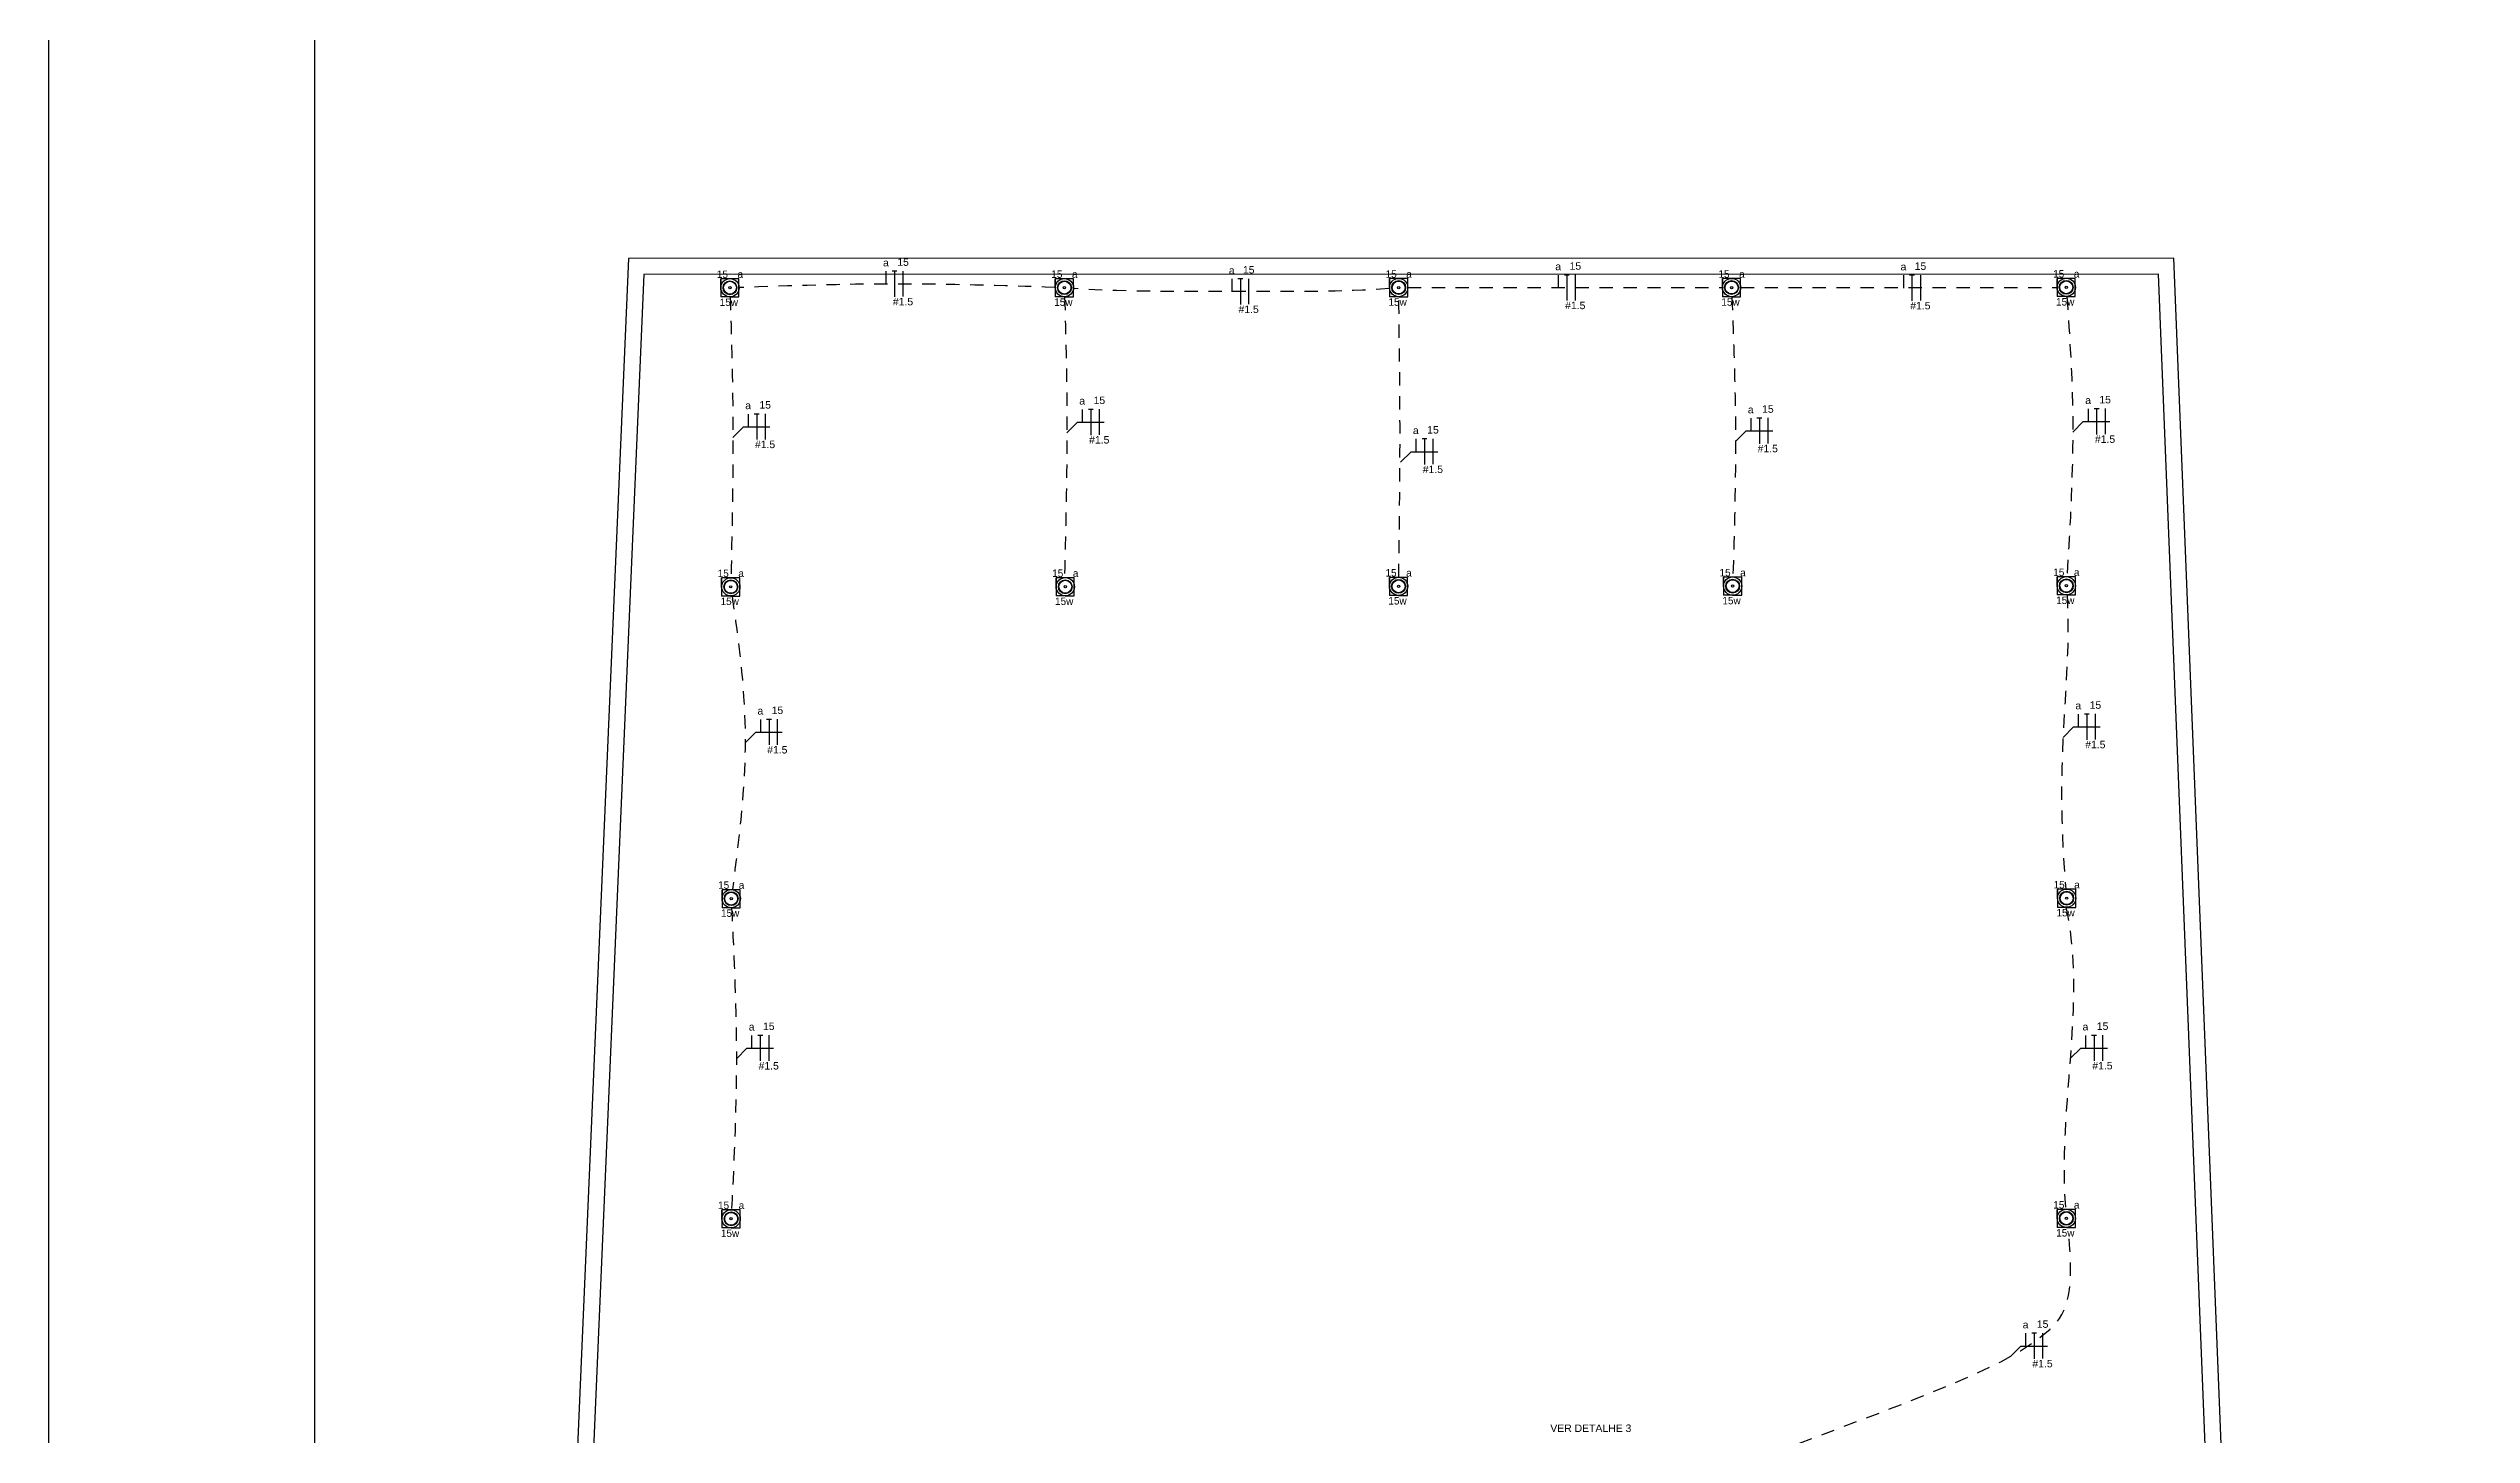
# Model space of a CAD drawing. Header units: metres. Extents: x 134.3 to 218.4, y -41.5 to 17.9.
# Drawn here: x 134.33 to 157.08, y -8.09 to 4.93 of the extents above; entities that cross this region are included whole.
import ezdxf
from ezdxf.enums import TextEntityAlignment as Align

# ---------------------------------------------------------------- set-up
doc = ezdxf.new("R2010")
doc.units = ezdxf.units.M
doc.header["$MEASUREMENT"] = 0
doc.linetypes.add('HIDDEN2', pattern=[0.1875, 0.125, -0.0625])
for name, color, linetype in [('A-ALVENARIA', 252, 'Continuous'), ('A-TEXTO', 7, 'Continuous'), ('DIAGRAMA UNIFILAR', 6, 'Continuous'), ('ELETRICA', 2, 'Continuous'), ('ELETRODUTO', 4, 'Continuous'), ('FORMATO', 7, 'Continuous')]:
    doc.layers.add(name, color=color, linetype=linetype)
doc.styles.add('T1', font='arial.ttf')

# ---------------------------------------------------------------- blocks, each defined once
blk = doc.blocks.new('SPOT BALIZADOR')
at = {"layer": 'ELETRICA'}
for p, q in [((0.085, 0.17), (-0.086, 0.17)), ((-0.086, 0.086), (-0.086, 0.17)), ((-0.086, 0.17), (-0.086, 0)), ((0.01, 0), (-0.086, 0)), ((0, 0), (0.085, 0)), ((0.085, 0), (0.085, 0.17))]:
    blk.add_line(p, q, dxfattribs=at)
for radius in [0.0857, 0.0651, 0.0605, 0.0106]:
    blk.add_circle((0, 0.086), radius, dxfattribs=at)
blk.add_attdef('RETORNO', text='', height=0.07).set_placement((0.123, 0.178), align=Align.RIGHT)
blk.add_attdef('CIRCUITO', (-0.123, 0.178), '', height=0.07)
blk.add_attdef('POTENCIA', text='', height=0.07).set_placement((-0.01, -0.085), align=Align.CENTER)
blk = doc.blocks.new('APOIO PEQUENO UNIFILAR')
at = {"layer": 'DIAGRAMA UNIFILAR'}
for p, q in [((0, 0), (0.099, 0.099)), ((0.099, 0.099), (0.349, 0.099))]:
    blk.add_line(p, q, dxfattribs=at)
blk = doc.blocks.new('RETORNO LAMPADA')
at = {"layer": 'DIAGRAMA UNIFILAR'}
blk.add_line((0, 0.12), (0, 0), dxfattribs=at)
at = {"layer": 'DIAGRAMA UNIFILAR', "style": 'T1'}
blk.add_attdef('RETORNO', text='', height=0.07, dxfattribs=at).set_placement((0, 0.166), align=Align.CENTER)
blk = doc.blocks.new('CONDUTOR TERRA')
at = {"layer": 'DIAGRAMA UNIFILAR'}
for p, q in [((0.0225, 0.12), (-0.0225, 0.12)), ((0, 0.12), (0, 0)), ((0, 0), (0, -0.12))]:
    blk.add_line(p, q, dxfattribs=at)
blk = doc.blocks.new('FASE CIRCUITO')
blk.add_line((-0.001, 0.122), (-0.001, -0.118))
at = {"style": 'T1'}
blk.add_attdef('SEÇÃO', text='', height=0.07, dxfattribs=at).set_placement((-0.001, -0.2), align=Align.CENTER)
at = {"layer": 'DIAGRAMA UNIFILAR', "style": 'T1'}
blk.add_attdef('CIRCUITO', text='', height=0.07, dxfattribs=at).set_placement((0, 0.171), align=Align.CENTER)
blk = doc.blocks.new('FOLHA A1')
at = {"layer": 'FORMATO', "color": 2}
blk.add_lwpolyline([(-841, 594), (-841, 0), (0, 0), (0, 594)], close=True, dxfattribs=at)
at = {"layer": 'FORMATO', "color": 6}
blk.add_lwpolyline([(-816, 10), (-10, 10), (-10, 584), (-816, 584)], close=True, dxfattribs=at)

msp = doc.modelspace()

# ---------------------------------------------------------------- linework, layer by layer
at = {"layer": 'A-ALVENARIA'}
for p, q in [((154.286, 2.961, 0.284), (139.772, 2.957, 0.284)), ((155.279, -22.015, 0.284), (154.286, 2.961, 0.284)), ((139.772, 2.957, 0.284), (138.76, -20.715, 0.284))]:
    msp.add_line(p, q, dxfattribs=at)
at = {"layer": 'A-ALVENARIA', "elevation": 0.284}
msp.add_lwpolyline([(154.91, -16.515), (154.142, 2.811), (139.916, 2.807), (138.917, -20.565)], dxfattribs=at)
at = {"layer": 'ELETRODUTO', "linetype": 'HIDDEN2'}
for points, knots in [([(140.728, 2.597, 0.284), (140.739, 2.241, 0.284), (140.764, 1.362, 0.284), (140.747, 0.483, 0.284), (140.736, -0.042, 0.284)], [0.085681, 0.085681, 0.085681, 0.085681, 1.151313, 2.724162, 2.724162, 2.724162, 2.724162]), ([(143.781, 2.686, 0.284), (143.278, 2.703, 0.284), (142.288, 2.734, 0.284), (141.298, 2.702, 0.284), (140.811, 2.685, 0.284)], [0.086044, 0.086044, 0.086044, 0.086044, 1.595583, 3.056444, 3.056444, 3.056444, 3.056444]), ([(143.869, 2.598, 0.284), (143.879, 2.243, 0.284), (143.902, 1.364, 0.284), (143.88, 0.484, 0.284), (143.867, -0.041, 0.284)], [0.085631, 0.085631, 0.085631, 0.085631, 1.148902, 2.724419, 2.724419, 2.724419, 2.724419]), ([(146.92, 2.677, 0.284), (146.467, 2.639, 0.284), (145.479, 2.657, 0.284), (144.489, 2.639, 0.284), (143.952, 2.677, 0.284)], [0.086234, 0.086234, 0.086234, 0.086234, 1.445118, 3.058225, 3.058225, 3.058225, 3.058225]), ([(147.006, -0.036, 0.284), (147.011, 0.328, 0.284), (147.025, 1.235, 0.284), (147.013, 2.141, 0.284), (147.007, 2.599, 0.284)], [0, 0, 0, 0, 1.34819, 2.720073, 2.720073, 2.720073, 2.720073]), ([(147.091, 2.684, 0.284), (147.342, 2.684, 0.284), (148.328, 2.684, 0.284), (149.313, 2.684, 0.284), (150.046, 2.684, 0.284)], [0.08525, 0.08525, 0.08525, 0.08525, 0.840055, 3.040403, 3.040403, 3.040403, 3.040403]), ([(150.135, 2.599, 0.284), (150.151, 2.185, 0.284), (150.184, 1.279, 0.284), (150.157, 0.372, 0.284), (150.144, -0.034, 0.284)], [0.085701, 0.085701, 0.085701, 0.085701, 1.328244, 2.804844, 2.804844, 2.804844, 2.804844]), ([(150.218, 2.684, 0.284), (150.605, 2.684, 0.284), (151.595, 2.685, 0.284), (152.586, 2.686, 0.284), (153.189, 2.686, 0.284)], [0.085922, 0.085922, 0.085922, 0.085922, 1.247245, 3.057447, 3.057447, 3.057447, 3.057447]), ([(153.281, 2.601, 0.284), (153.307, 2.222, 0.284), (153.363, 1.344, 0.284), (153.312, 0.467, 0.284), (153.281, -0.032, 0.284)], [0.08577, 0.08577, 0.08577, 0.08577, 1.224368, 2.720771, 2.720771, 2.720771, 2.720771]), ([(140.746, -0.212, 0.284), (140.806, -0.632, 0.284), (140.928, -1.55, 0.284), (140.814, -2.47, 0.284), (140.749, -2.969, 0.284)], [0.086108, 0.086108, 0.086108, 0.086108, 1.351897, 2.855076, 2.855076, 2.855076, 2.855076]), ([(153.282, -0.202, 0.284), (153.31, -0.693, 0.284), (153.212, -1.611, 0.284), (153.232, -2.53, 0.284), (153.271, -2.966, 0.284)], [0.084796, 0.084796, 0.084796, 0.084796, 1.542523, 2.85425, 2.85425, 2.85425, 2.85425]), ([(140.742, -3.14, 0.284), (140.765, -3.621, 0.284), (140.81, -4.595, 0.284), (140.761, -5.569, 0.284), (140.737, -6.061, 0.284)], [0.085707, 0.085707, 0.085707, 0.085707, 1.530728, 3.008563, 3.008563, 3.008563, 3.008563]), ([(153.271, -3.136, 0.284), (153.356, -3.514, 0.284), (153.346, -4.478, 0.284), (153.224, -5.424, 0.284), (153.268, -5.973, 0.284)], [0.08587, 0.08587, 0.08587, 0.08587, 1.280172, 2.926901, 2.926901, 2.926901, 2.926901]), ([(148.075, -9.307, 0.284), (150.611, -8.094, 0.284), (153.132, -7.518, 0.284), (153.352, -6.747, 0.284), (153.292, -6.141, 0.284)], [0, 0, 0, 0, 5.57151, 7.269061, 7.269061, 7.269061, 7.269061])]:
    msp.add_open_spline(points, degree=3, knots=knots, dxfattribs=at)

# ---------------------------------------------------------------- block references
at = {"xscale": 0.1, "yscale": 0.1, "zscale": 0.1}
msp.add_blockref('FOLHA A1', (218.426, -41.452), dxfattribs=at)
at = {"layer": 'DIAGRAMA UNIFILAR'}
for name, p, values in [('FASE CIRCUITO', (142.352, 2.718, 0.284), {'CIRCUITO': '15', 'SEÇÃO': '#1.5'}), ('RETORNO LAMPADA', (142.191, 2.718, 0.284), {'RETORNO': 'a'}), ('RETORNO LAMPADA', (145.438, 2.646, 0.284), {'RETORNO': 'a'}), ('FASE CIRCUITO', (145.598, 2.646, 0.284), {'CIRCUITO': '15', 'SEÇÃO': '#1.5'}), ('RETORNO LAMPADA', (148.504, 2.682, 0.284), {'RETORNO': 'a'}), ('FASE CIRCUITO', (148.665, 2.682, 0.284), {'CIRCUITO': '15', 'SEÇÃO': '#1.5'}), ('RETORNO LAMPADA', (151.746, 2.68, 0.284), {'RETORNO': 'a'}), ('FASE CIRCUITO', (151.906, 2.68, 0.284), {'CIRCUITO': '15', 'SEÇÃO': '#1.5'}), ('RETORNO LAMPADA', (140.897, 1.377, 0.284), {'RETORNO': 'a'}), ('FASE CIRCUITO', (141.057, 1.377, 0.284), {'CIRCUITO': '15', 'SEÇÃO': '#1.5'}), ('RETORNO LAMPADA', (144.034, 1.42, 0.284), {'RETORNO': 'a'}), ('FASE CIRCUITO', (144.195, 1.42, 0.284), {'CIRCUITO': '15', 'SEÇÃO': '#1.5'}), ('RETORNO LAMPADA', (153.48, 1.426, 0.284), {'RETORNO': 'a'}), ('FASE CIRCUITO', (153.64, 1.426, 0.284), {'CIRCUITO': '15', 'SEÇÃO': '#1.5'}), ('FASE CIRCUITO', (147.328, 1.143, 0.284), {'CIRCUITO': '15', 'SEÇÃO': '#1.5'}), ('RETORNO LAMPADA', (150.312, 1.338, 0.284), {'RETORNO': 'a'}), ('FASE CIRCUITO', (150.473, 1.338, 0.284), {'CIRCUITO': '15', 'SEÇÃO': '#1.5'}), ('RETORNO LAMPADA', (147.167, 1.143, 0.284), {'RETORNO': 'a'}), ('RETORNO LAMPADA', (141.012, -1.491, 0.284), {'RETORNO': 'a'}), ('FASE CIRCUITO', (141.172, -1.491, 0.284), {'CIRCUITO': '15', 'SEÇÃO': '#1.5'}), ('RETORNO LAMPADA', (153.388, -1.442, 0.284), {'RETORNO': 'a'}), ('FASE CIRCUITO', (153.549, -1.442, 0.284), {'CIRCUITO': '15', 'SEÇÃO': '#1.5'}), ('RETORNO LAMPADA', (140.93, -4.459, 0.284), {'RETORNO': 'a'}), ('FASE CIRCUITO', (141.091, -4.459, 0.284), {'CIRCUITO': '15', 'SEÇÃO': '#1.5'}), ('RETORNO LAMPADA', (153.455, -4.458, 0.284), {'RETORNO': 'a'}), ('FASE CIRCUITO', (153.616, -4.458, 0.284), {'CIRCUITO': '15', 'SEÇÃO': '#1.5'}), ('RETORNO LAMPADA', (152.893, -7.256, 0.284), {'RETORNO': 'a'}), ('FASE CIRCUITO', (153.053, -7.256, 0.284), {'CIRCUITO': '15', 'SEÇÃO': '#1.5'})]:
    msp.add_blockref(name, p, dxfattribs=at).add_auto_attribs(values)
for name, p in [('CONDUTOR TERRA', (142.272, 2.718, 0.284)), ('CONDUTOR TERRA', (145.519, 2.646, 0.284)), ('CONDUTOR TERRA', (148.585, 2.682, 0.284)), ('CONDUTOR TERRA', (151.826, 2.68, 0.284)), ('APOIO PEQUENO UNIFILAR', (140.753, 1.278, 0.284)), ('CONDUTOR TERRA', (140.977, 1.377, 0.284)), ('APOIO PEQUENO UNIFILAR', (143.891, 1.321, 0.284)), ('CONDUTOR TERRA', (144.115, 1.42, 0.284)), ('CONDUTOR TERRA', (150.393, 1.338, 0.284)), ('APOIO PEQUENO UNIFILAR', (153.336, 1.327, 0.284)), ('CONDUTOR TERRA', (153.56, 1.426, 0.284)), ('APOIO PEQUENO UNIFILAR', (147.024, 1.044, 0.284)), ('CONDUTOR TERRA', (147.248, 1.143, 0.284)), ('APOIO PEQUENO UNIFILAR', (150.169, 1.239, 0.284)), ('CONDUTOR TERRA', (153.469, -1.442, 0.284)), ('APOIO PEQUENO UNIFILAR', (140.869, -1.59, 0.284)), ('CONDUTOR TERRA', (141.093, -1.491, 0.284)), ('APOIO PEQUENO UNIFILAR', (153.245, -1.541, 0.284)), ('APOIO PEQUENO UNIFILAR', (140.787, -4.558, 0.284)), ('CONDUTOR TERRA', (141.011, -4.459, 0.284)), ('APOIO PEQUENO UNIFILAR', (153.312, -4.557, 0.284)), ('CONDUTOR TERRA', (153.536, -4.458, 0.284)), ('APOIO PEQUENO UNIFILAR', (152.75, -7.355, 0.284)), ('CONDUTOR TERRA', (152.974, -7.256, 0.284))]:
    msp.add_blockref(name, p, dxfattribs=at)
at = {"layer": 'ELETRICA'}
for p in [(140.726, 2.597, 0.284), (143.867, 2.598, 0.284), (147.006, 2.599, 0.284), (150.132, 2.599, 0.284), (153.275, 2.601, 0.284), (140.734, -0.212, 0.284), (143.875, -0.211, 0.284), (147.005, -0.207, 0.284), (150.142, -0.205, 0.284), (153.276, -0.202, 0.284), (140.738, -3.14, 0.284), (153.279, -3.136, 0.284), (140.737, -6.147, 0.284), (153.276, -6.143, 0.284)]:
    msp.add_blockref('SPOT BALIZADOR', p, dxfattribs=at).add_auto_attribs({'CIRCUITO': '15', 'RETORNO': 'a', 'POTENCIA': '15w'})

# ---------------------------------------------------------------- texts
at = {"layer": 'A-TEXTO', "insert": (148.43, -7.993), "char_height": 0.07, "attachment_point": 1, "style": 'T1'}
msp.add_mtext_dynamic_manual_height_columns('VER DETALHE 3', width=1.17957, gutter_width=0.35, heights=[0], dxfattribs=at)

doc.saveas('drawing.dxf')
